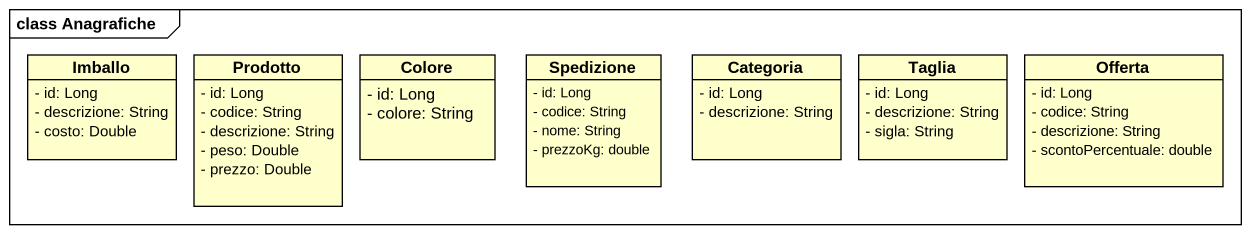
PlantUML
@startuml
mainframe class Anagrafiche
hide circle
hide empty members
skinparam classAttributeIconSize 0
class Imballo {
  - id: Long
  - descrizione: String
  - costo: Double
}
class Prodotto {
  - id: Long
  - codice: String
  - descrizione: String
  - peso: Double
  - prezzo: Double
}
class Colore {
  - id: Long
  - colore: String
}
class Spedizione {
  - id: Long
  - codice: String
  - nome: String
  - prezzoKg: double
}
class Categoria {
  - id: Long
  - descrizione: String
}
class Taglia {
  - id: Long
  - descrizione: String
  - sigla: String
}
class Offerta {
  - id: Long
  - codice: String
  - descrizione: String
  - scontoPercentuale: double
}
@enduml
